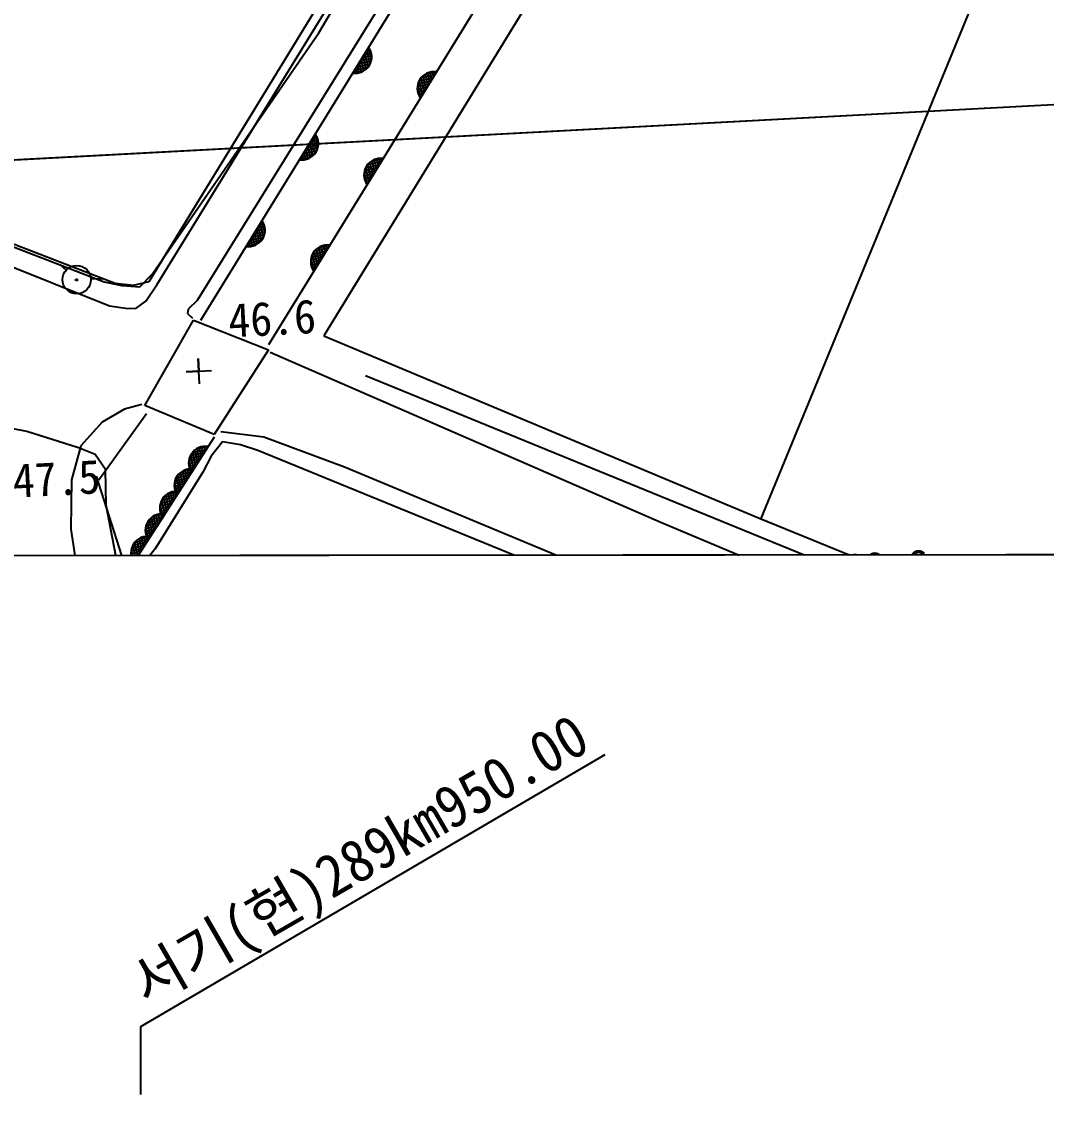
# Model space of a CAD drawing. Header units: millimetres. Extents: x 5094 to 5890, y 1103 to 1810.
# Drawn here: x 5326.7 to 5387.1, y 1363.4 to 1428.1 of the extents above; entities that cross this region are included whole.
import ezdxf
from ezdxf.enums import TextEntityAlignment as Align
from ezdxf.xclip import XClip

# ---------------------------------------------------------------- set-up
doc = ezdxf.new("R2010")
doc.units = ezdxf.units.MM
doc.header["$LTSCALE"] = 10
doc.header["$MEASUREMENT"] = 0
doc.header["$XCLIPFRAME"] = 2
doc.layers.add('TX-PAPR', color=2, linetype='Continuous', plot=False)
for name, color, linetype in [('TZ-BASE', 253, 'Continuous'), ('TZ-LEAL', 1, 'Continuous'), ('TZ-LEAT', 3, 'Continuous')]:
    doc.layers.add(name, color=color, linetype=linetype)
doc.styles.add('GUL', font='GulimChe.ttf')
doc.styles.get("Standard").update_dxf_attribs({"font": 'GulimChe.ttf'})

# ---------------------------------------------------------------- blocks, each defined once
blk = doc.blocks.new('JD-DTYDHG5DHG')
at = {"layer": 'TZ-BASE'}
for p, q in [((192.076, -64.896, 45.991), (226.682, 19.211, 45.991)), ((193.296, 0.982, 46.87), (155.629, -59.829, 46.87)), ((155.833, -60.99, 46.36), (193.275, -0.154, 46.36)), ((152.789, -58.722, 46.325), (185.801, -4.794, 46.325)), ((153.245, -58.901, 46.676), (185.19, -7.04, 46.676)), ((193.124, -8.313, 46.729), (159.831, -62.455, 46.729)), ((193.037, -13.015, 46.061), (163.103, -61.913, 46.061)), ((699.467, -22.121), (144.297, -51.583)), ((162.809, -44.044, 45.993), (174.672, -23.765, 45.993)), ((152.987, -58.255, 45.993), (162.809, -44.044, 45.993)), ((164.796, -46.427, 46.36), (165.739, -44.894, 46.36)), ((165.901, -45.257, 46.36), (165.45, -45.364, 46.36)), ((165.715, -46.067, 46.36), (165.52, -45.25, 46.36)), ((165.857, -45.113, 46.36), (165.562, -45.183, 46.36)), ((165.826, -45.888, 46.36), (165.631, -45.07, 46.36)), ((165.791, -44.974, 46.36), (165.673, -45.003, 46.36)), ((165.913, -45.605, 46.36), (165.746, -44.904, 46.36)), ((165.825, -45.891, 46.36), (165.006, -46.086, 46.36)), ((165.888, -45.722, 46.36), (165.117, -45.906, 46.36)), ((165.323, -46.365, 46.36), (165.187, -45.792, 46.36)), ((165.918, -45.561, 46.36), (165.228, -45.725, 46.36)), ((165.46, -46.294, 46.36), (165.298, -45.612, 46.36)), ((165.921, -45.406, 46.36), (165.339, -45.544, 46.36)), ((165.591, -46.197, 46.36), (165.409, -45.431, 46.36)), ((249.001, -46.027), (0.05, -59.238)), ((165.479, -46.282, 46.36), (164.843, -46.434, 46.36)), ((164.877, -46.437, 46.36), (164.853, -46.334, 46.36)), ((165.71, -46.073, 46.36), (164.894, -46.267, 46.36)), ((165.031, -46.436, 46.36), (164.964, -46.154, 46.36)), ((165.18, -46.411, 46.36), (165.075, -45.973, 46.36)), ((169.731, -46.356, 46.729), (168.788, -47.889, 46.729)), ((168.817, -46.71, 46.729), (169.632, -46.516, 46.729)), ((168.935, -46.586, 46.729), (169.118, -47.352, 46.729)), ((169.048, -46.501, 46.729), (169.684, -46.349, 46.729)), ((169.067, -46.489, 46.729), (169.229, -47.172, 46.729)), ((169.204, -46.419, 46.729), (169.34, -46.991, 46.729)), ((169.347, -46.372, 46.729), (169.451, -46.81, 46.729)), ((169.495, -46.347, 46.729), (169.563, -46.629, 46.729)), ((169.649, -46.346, 46.729), (169.674, -46.449, 46.729)), ((168.606, -47.378, 46.729), (169.188, -47.239, 46.729)), ((168.609, -47.223, 46.729), (169.299, -47.058, 46.729)), ((168.614, -47.178, 46.729), (168.781, -47.879, 46.729)), ((168.638, -47.061, 46.729), (169.41, -46.877, 46.729)), ((168.701, -46.895, 46.729), (168.896, -47.714, 46.729)), ((168.702, -46.892, 46.729), (169.521, -46.697, 46.729)), ((168.812, -46.716, 46.729), (169.007, -47.533, 46.729)), ((168.626, -47.527, 46.729), (169.077, -47.42, 46.729)), ((168.67, -47.671, 46.729), (168.966, -47.6, 46.729)), ((168.736, -47.809, 46.729), (168.854, -47.781, 46.729)), ((161.651, -51.537, 46.36), (162.594, -50.004, 46.36)), ((162.756, -50.366, 46.36), (162.305, -50.474, 46.36)), ((162.57, -51.177, 46.36), (162.375, -50.36, 46.36)), ((162.713, -50.222, 46.36), (162.417, -50.293, 46.36)), ((162.681, -50.998, 46.36), (162.486, -50.18, 46.36)), ((162.646, -50.084, 46.36), (162.528, -50.112, 46.36)), ((162.768, -50.715, 46.36), (162.601, -50.014, 46.36)), ((129.71, -50.64, 46.325), (150.785, -58.816, 46.325)), ((162.68, -51.001, 46.36), (161.861, -51.196, 46.36)), ((162.035, -51.521, 46.36), (161.93, -51.083, 46.36)), ((162.744, -50.832, 46.36), (161.972, -51.016, 46.36)), ((162.178, -51.474, 46.36), (162.042, -50.902, 46.36)), ((162.773, -50.671, 46.36), (162.083, -50.835, 46.36)), ((162.315, -51.404, 46.36), (162.153, -50.722, 46.36)), ((162.776, -50.516, 46.36), (162.194, -50.654, 46.36)), ((162.446, -51.307, 46.36), (162.264, -50.541, 46.36)), ((131.201, -51.444, 45.993), (150.137, -58.729, 45.993)), ((162.334, -51.392, 46.36), (161.698, -51.543, 46.36)), ((161.732, -51.547, 46.36), (161.708, -51.444, 46.36)), ((162.565, -51.183, 46.36), (161.75, -51.377, 46.36)), ((161.886, -51.546, 46.36), (161.819, -51.264, 46.36)), ((166.588, -51.467, 46.729), (165.645, -53, 46.729)), ((165.674, -51.821, 46.729), (166.489, -51.627, 46.729)), ((165.793, -51.697, 46.729), (165.975, -52.463, 46.729)), ((165.905, -51.612, 46.729), (166.541, -51.46, 46.729)), ((165.924, -51.6, 46.729), (166.086, -52.283, 46.729)), ((166.061, -51.53, 46.729), (166.197, -52.102, 46.729)), ((166.204, -51.483, 46.729), (166.309, -51.921, 46.729)), ((166.352, -51.458, 46.729), (166.42, -51.74, 46.729)), ((166.506, -51.457, 46.729), (166.531, -51.56, 46.729)), ((165.463, -52.489, 46.729), (166.045, -52.35, 46.729)), ((165.466, -52.334, 46.729), (166.156, -52.169, 46.729)), ((165.471, -52.289, 46.729), (165.638, -52.99, 46.729)), ((165.496, -52.172, 46.729), (166.267, -51.988, 46.729)), ((165.558, -52.006, 46.729), (165.753, -52.825, 46.729)), ((165.559, -52.003, 46.729), (166.378, -51.808, 46.729)), ((165.669, -51.827, 46.729), (165.864, -52.644, 46.729)), ((165.483, -52.638, 46.729), (165.934, -52.531, 46.729)), ((165.527, -52.782, 46.729), (165.823, -52.711, 46.729)), ((165.593, -52.92, 46.729), (165.712, -52.892, 46.729)), ((158.506, -56.647, 46.36), (159.449, -55.114, 46.36)), ((159.632, -55.625, 46.36), (159.049, -55.764, 46.36)), ((159.302, -56.417, 46.36), (159.119, -55.651, 46.36)), ((159.611, -55.476, 46.36), (159.161, -55.583, 46.36)), ((159.425, -56.287, 46.36), (159.23, -55.47, 46.36)), ((159.568, -55.332, 46.36), (159.272, -55.403, 46.36)), ((159.536, -56.108, 46.36), (159.342, -55.289, 46.36)), ((159.501, -55.194, 46.36), (159.383, -55.222, 46.36)), ((159.623, -55.825, 46.36), (159.456, -55.124, 46.36)), ((159.42, -56.293, 46.36), (158.605, -56.487, 46.36)), ((159.535, -56.111, 46.36), (158.716, -56.306, 46.36)), ((158.89, -56.631, 46.36), (158.786, -56.193, 46.36)), ((159.599, -55.942, 46.36), (158.827, -56.125, 46.36)), ((159.033, -56.584, 46.36), (158.897, -56.012, 46.36)), ((159.629, -55.78, 46.36), (158.938, -55.945, 46.36)), ((159.17, -56.514, 46.36), (159.008, -55.831, 46.36)), ((159.189, -56.502, 46.36), (158.553, -56.653, 46.36)), ((158.588, -56.656, 46.36), (158.563, -56.554, 46.36)), ((158.742, -56.655, 46.36), (158.674, -56.373, 46.36)), ((162.417, -57.114, 46.729), (163.235, -56.919, 46.729)), ((163.445, -56.578, 46.729), (162.502, -58.111, 46.729)), ((162.527, -56.938, 46.729), (162.721, -57.755, 46.729)), ((162.531, -56.932, 46.729), (163.347, -56.738, 46.729)), ((162.65, -56.808, 46.729), (162.832, -57.574, 46.729)), ((162.762, -56.723, 46.729), (163.398, -56.572, 46.729)), ((162.781, -56.711, 46.729), (162.943, -57.394, 46.729)), ((162.918, -56.641, 46.729), (163.055, -57.213, 46.729)), ((163.061, -56.594, 46.729), (163.166, -57.032, 46.729)), ((163.21, -56.569, 46.729), (163.277, -56.851, 46.729)), ((163.364, -56.568, 46.729), (163.388, -56.671, 46.729)), ((142.571, -57.009, 46.676), (150.46, -60.149, 46.676)), ((162.32, -57.6, 46.729), (162.902, -57.461, 46.729)), ((162.323, -57.445, 46.729), (163.013, -57.28, 46.729)), ((162.328, -57.4, 46.729), (162.495, -58.101, 46.729)), ((162.353, -57.283, 46.729), (163.124, -57.099, 46.729)), ((162.415, -57.117, 46.729), (162.61, -57.936, 46.729)), ((147.501, -57.683, 46.518), (147.892, -58.052, 46.518)), ((152.244, -59.023, 45.993), (152.987, -58.255, 45.993)), ((162.341, -57.749, 46.729), (162.791, -57.642, 46.729)), ((162.384, -57.893, 46.729), (162.68, -57.822, 46.729)), ((162.45, -58.031, 46.729), (162.569, -58.003, 46.729)), ((148.41, -58.609, 46.518), (148.614, -58.62, 46.518)), ((148.519, -58.535, 46.518), (148.527, -58.693, 46.518)), ((149.358, -58.562, 46.518), (150.036, -58.545, 46.518)), ((150.137, -58.729, 45.993), (151.19, -58.947, 45.993)), ((150.785, -58.816, 46.325), (151.874, -58.928, 46.325)), ((151.874, -58.928, 46.325), (152.789, -58.722, 46.325)), ((152.606, -59.881, 46.676), (153.245, -58.901, 46.676)), ((151.19, -58.947, 45.993), (152.244, -59.023, 45.993)), ((150.46, -60.149, 46.676), (151.408, -60.296, 46.676)), ((152.006, -60.299, 46.676), (152.606, -59.881, 46.676)), ((155.629, -59.829, 46.87), (155.099, -60.353, 46.87)), ((151.408, -60.296, 46.676), (152.006, -60.299, 46.676)), ((155.099, -60.353, 46.87), (155.062, -60.599, 46.87)), ((155.062, -60.599, 46.87), (155.341, -60.882, 46.87)), ((152.534, -66.032, 46.272), (155.411, -60.988, 46.272)), ((155.411, -60.988, 46.272), (159.829, -62.737, 46.272)), ((163.103, -61.913, 46.061), (188.731, -72.647, 46.061)), ((159.829, -62.737, 46.272), (156.636, -67.743, 46.272)), ((155.769, -64.749, 46.573), (155.689, -63.252, 46.573)), ((155.689, -63.252, 46.573), (155.729, -64, 46.573)), ((159.934, -62.878, 46.43), (183, -72.928, 46.43)), ((154.98, -64.04, 46.573), (156.478, -63.961, 46.573)), ((155.729, -64, 46.573), (154.98, -64.04, 46.573)), ((165.549, -64.247, 45.815), (191.888, -75.027, 45.815)), ((188.872, -72.683, 45.991), (192.076, -64.896, 45.991)), ((152.358, -65.96, 46.553), (151.337, -66.235, 46.553)), ((156.636, -67.743, 46.272), (152.534, -66.032, 46.272)), ((149.836, -70.409, 46.395), (152.636, -66.489, 46.395)), ((151.337, -66.235, 46.553), (150.032, -67.001, 46.553)), ((145.585, -67.559, 46.993), (143.478, -67.16, 46.993)), ((150.032, -67.001, 46.553), (148.759, -68.399, 46.553)), ((148.637, -68.527, 46.993), (145.585, -67.559, 46.993)), ((156.635, -67.884, 46.36), (151.526, -75.832, 46.36)), ((159.552, -67.902, 46.448), (157.023, -67.57, 46.448)), ((164.322, -69.653, 46.448), (159.552, -67.902, 46.448)), ((148.759, -68.399, 46.553), (148.219, -70.399, 46.553)), ((149.618, -68.919, 46.993), (148.637, -68.527, 46.993)), ((156.27, -68.452, 46.36), (155.297, -69.966, 46.36)), ((155.349, -68.788, 46.36), (156.168, -68.61, 46.36)), ((155.584, -68.583, 46.36), (156.223, -68.444, 46.36)), ((155.603, -68.572, 46.36), (155.752, -69.257, 46.36)), ((155.742, -68.504, 46.36), (155.867, -69.079, 46.36)), ((155.886, -68.46, 46.36), (155.982, -68.9, 46.36)), ((156.035, -68.439, 46.36), (156.096, -68.722, 46.36)), ((156.189, -68.441, 46.36), (156.211, -68.543, 46.36)), ((157.125, -68.168, 45.993), (156.452, -69.008, 45.993)), ((158.179, -68.35, 45.993), (157.125, -68.168, 45.993)), ((159.196, -68.673, 45.993), (158.179, -68.35, 45.993)), ((150.211, -69.802, 46.993), (149.618, -68.919, 46.993)), ((155.131, -69.296, 46.36), (155.824, -69.145, 46.36)), ((155.137, -69.252, 46.36), (155.29, -69.956, 46.36)), ((155.164, -69.135, 46.36), (155.939, -68.967, 46.36)), ((155.229, -68.97, 46.36), (155.408, -69.793, 46.36)), ((155.231, -68.967, 46.36), (156.054, -68.788, 46.36)), ((155.344, -68.794, 46.36), (155.523, -69.614, 46.36)), ((155.47, -68.666, 46.36), (155.637, -69.436, 46.36)), ((156.452, -69.008, 45.993), (155.955, -69.954, 45.993)), ((191.759, -82.001, 45.993), (159.196, -68.673, 45.993)), ((150.268, -71.911, 46.993), (150.211, -69.802, 46.993)), ((155.418, -69.776, 46.36), (154.445, -71.29, 46.36)), ((154.732, -69.908, 46.36), (155.372, -69.769, 46.36)), ((154.752, -69.896, 46.36), (154.901, -70.582, 46.36)), ((154.89, -69.829, 46.36), (155.015, -70.403, 46.36)), ((155.034, -69.785, 46.36), (155.13, -70.225, 46.36)), ((155.125, -69.451, 46.36), (155.709, -69.324, 46.36)), ((155.142, -69.6, 46.36), (155.595, -69.502, 46.36)), ((155.183, -69.745, 46.36), (155.48, -69.681, 46.36)), ((155.183, -69.763, 46.36), (155.245, -70.047, 46.36)), ((155.246, -69.885, 46.36), (155.365, -69.859, 46.36)), ((155.337, -69.765, 46.36), (155.359, -69.868, 46.36)), ((178.415, -75.537, 46.448), (164.322, -69.653, 46.448)), ((148.219, -70.399, 46.553), (148.167, -73.316, 46.553)), ((149.662, -70.197, 46.852), (151.973, -77.416, 46.852)), ((155.955, -69.954, 45.993), (153.151, -74.471, 45.993)), ((154.279, -70.621, 46.36), (154.973, -70.47, 46.36)), ((154.312, -70.46, 46.36), (155.087, -70.291, 46.36)), ((154.378, -70.295, 46.36), (154.556, -71.117, 46.36)), ((154.379, -70.292, 46.36), (155.202, -70.113, 46.36)), ((154.493, -70.118, 46.36), (154.671, -70.939, 46.36)), ((154.498, -70.113, 46.36), (155.317, -69.935, 46.36)), ((154.619, -69.991, 46.36), (154.786, -70.76, 46.36)), ((154.567, -71.101, 46.36), (153.594, -72.615, 46.36)), ((153.881, -71.233, 46.36), (154.52, -71.094, 46.36)), ((154.039, -71.153, 46.36), (154.164, -71.728, 46.36)), ((154.183, -71.109, 46.36), (154.278, -71.55, 46.36)), ((154.273, -70.775, 46.36), (154.858, -70.648, 46.36)), ((154.285, -70.576, 46.36), (154.439, -71.281, 46.36)), ((154.291, -70.925, 46.36), (154.743, -70.827, 46.36)), ((154.331, -71.07, 46.36), (154.628, -71.005, 46.36)), ((154.332, -71.088, 46.36), (154.393, -71.371, 46.36)), ((154.395, -71.209, 46.36), (154.514, -71.184, 46.36)), ((154.486, -71.09, 46.36), (154.508, -71.193, 46.36)), ((153.428, -71.945, 46.36), (154.121, -71.795, 46.36)), ((153.461, -71.785, 46.36), (154.236, -71.616, 46.36)), ((153.526, -71.62, 46.36), (153.705, -72.442, 46.36)), ((153.528, -71.616, 46.36), (154.35, -71.438, 46.36)), ((153.641, -71.443, 46.36), (153.82, -72.263, 46.36)), ((153.646, -71.437, 46.36), (154.465, -71.259, 46.36)), ((153.767, -71.315, 46.36), (153.934, -72.085, 46.36)), ((153.9, -71.221, 46.36), (154.049, -71.906, 46.36)), ((152.312, -82.538, 46.993), (150.268, -71.911, 46.993)), ((153.715, -72.425, 46.36), (152.742, -73.94, 46.36)), ((153.029, -72.557, 46.36), (153.669, -72.418, 46.36)), ((153.187, -72.478, 46.36), (153.312, -73.053, 46.36)), ((153.331, -72.434, 46.36), (153.427, -72.874, 46.36)), ((153.422, -72.1, 46.36), (154.006, -71.973, 46.36)), ((153.434, -71.901, 46.36), (153.587, -72.605, 46.36)), ((153.439, -72.25, 46.36), (153.892, -72.151, 46.36)), ((153.48, -72.394, 46.36), (153.777, -72.33, 46.36)), ((153.48, -72.412, 46.36), (153.542, -72.696, 46.36)), ((153.543, -72.534, 46.36), (153.662, -72.508, 46.36)), ((153.634, -72.414, 46.36), (153.656, -72.517, 46.36)), ((152.576, -73.27, 46.36), (153.27, -73.119, 46.36)), ((152.609, -73.109, 46.36), (153.384, -72.941, 46.36)), ((152.675, -72.944, 46.36), (152.853, -73.766, 46.36)), ((152.676, -72.941, 46.36), (153.499, -72.762, 46.36)), ((152.79, -72.768, 46.36), (152.968, -73.588, 46.36)), ((152.795, -72.762, 46.36), (153.614, -72.584, 46.36)), ((152.916, -72.64, 46.36), (153.083, -73.41, 46.36)), ((153.049, -72.546, 46.36), (153.198, -73.231, 46.36)), ((183, -72.928, 46.43), (191.858, -76.621, 46.43)), ((188.731, -72.647, 46.061), (191.908, -73.949, 46.061)), ((148.167, -73.316, 46.553), (148.911, -78.136, 46.553)), ((152.864, -73.75, 46.36), (151.891, -75.264, 46.36)), ((152.178, -73.882, 46.36), (152.817, -73.743, 46.36)), ((152.336, -73.803, 46.36), (152.461, -74.377, 46.36)), ((152.48, -73.758, 46.36), (152.575, -74.199, 46.36)), ((152.57, -73.425, 46.36), (153.155, -73.298, 46.36)), ((152.582, -73.226, 46.36), (152.735, -73.93, 46.36)), ((152.588, -73.574, 46.36), (153.04, -73.476, 46.36)), ((152.628, -73.719, 46.36), (152.925, -73.654, 46.36)), ((152.629, -73.737, 46.36), (152.69, -74.02, 46.36)), ((152.782, -73.739, 46.36), (152.805, -73.842, 46.36)), ((151.725, -74.595, 46.36), (152.418, -74.444, 46.36)), ((151.758, -74.434, 46.36), (152.533, -74.265, 46.36)), ((151.823, -74.269, 46.36), (152.002, -75.091, 46.36)), ((151.825, -74.266, 46.36), (152.647, -74.087, 46.36)), ((151.938, -74.092, 46.36), (152.117, -74.913, 46.36)), ((151.943, -74.086, 46.36), (152.762, -73.908, 46.36)), ((152.064, -73.965, 46.36), (152.231, -74.734, 46.36)), ((152.197, -73.87, 46.36), (152.346, -74.556, 46.36)), ((152.692, -73.859, 46.36), (152.811, -73.833, 46.36)), ((191.908, -73.949, 46.061), (281.398, -110.638, 46.061)), ((151.718, -74.749, 46.36), (152.303, -74.622, 46.36)), ((151.731, -74.55, 46.36), (151.884, -75.255, 46.36)), ((151.736, -74.899, 46.36), (152.189, -74.801, 46.36)), ((153.151, -74.471, 45.993), (152.478, -75.31, 45.993))]:
    blk.add_line(p, q, dxfattribs=at)
blk.add_circle((148.523, -58.603, 46.518), 0.837, dxfattribs=at)
for centre, start, end in [((164.948, -45.464, 46.36), 261.00912, 35.76939), ((169.579, -47.319, 46.729), 81.03182, 215.79209), ((161.803, -50.574, 46.36), 261.00912, 35.76939), ((166.436, -52.43, 46.729), 81.03182, 215.79209), ((158.658, -55.684, 46.36), 261.00912, 35.76939), ((163.293, -57.541, 46.729), 81.03182, 215.79209), ((156.099, -69.411, 46.36), 79.88514, 214.64541), ((155.247, -70.736, 46.36), 79.88514, 214.64541), ((154.396, -72.061, 46.36), 79.88514, 214.64541), ((153.544, -73.385, 46.36), 79.88514, 214.64541), ((152.693, -74.71, 46.36), 79.88514, 214.64541)]:
    blk.add_arc(centre, 0.975, start, end, dxfattribs=at)
at = {"layer": 'TZ-BASE', "style": 'GUL'}
for s, p in [('46.6', (157.512, -62.018, 47.838)), ('47.5', (144.801, -71.466, 47.838)), ('46.6', (193.625, -76.753, 47.838))]:
    blk.add_text(s, height=2, rotation=3.03779, dxfattribs=at).set_placement(p)

msp = doc.modelspace()

# ---------------------------------------------------------------- linework, layer by layer
at = {"layer": 'TX-PAPR'}
msp.add_lwpolyline([(5181.34, 1546.525), (5881.339, 1547.118), (5881.466, 1397.118), (5181.467, 1396.526)], close=True, dxfattribs=at)
at = {"layer": 'TZ-LEAL'}
msp.add_lwpolyline([(5361.066, 1384.896), (5333.685, 1368.871), (5333.685, 1364.871)], dxfattribs=at)

# ---------------------------------------------------------------- block references
at = {"layer": 'TZ-BASE'}
ref = msp.add_blockref('JD-DTYDHG5DHG', (5181.403, 1471.526), dxfattribs=at)
XClip(ref).set_block_clipping_path([(-0.0634752176, 74.9999731397), (699.936274083, 75.5924085028), (700.0632245182, -74.4075377758), (0.0634752176, -74.9999731397)])

# ---------------------------------------------------------------- texts
at = {"layer": 'TZ-LEAT'}
msp.add_text('서기(현)289km950.00', height=2.5, rotation=30, dxfattribs=at).set_placement((5347.179, 1377.664), align=Align.CENTER)

doc.saveas('drawing.dxf')
